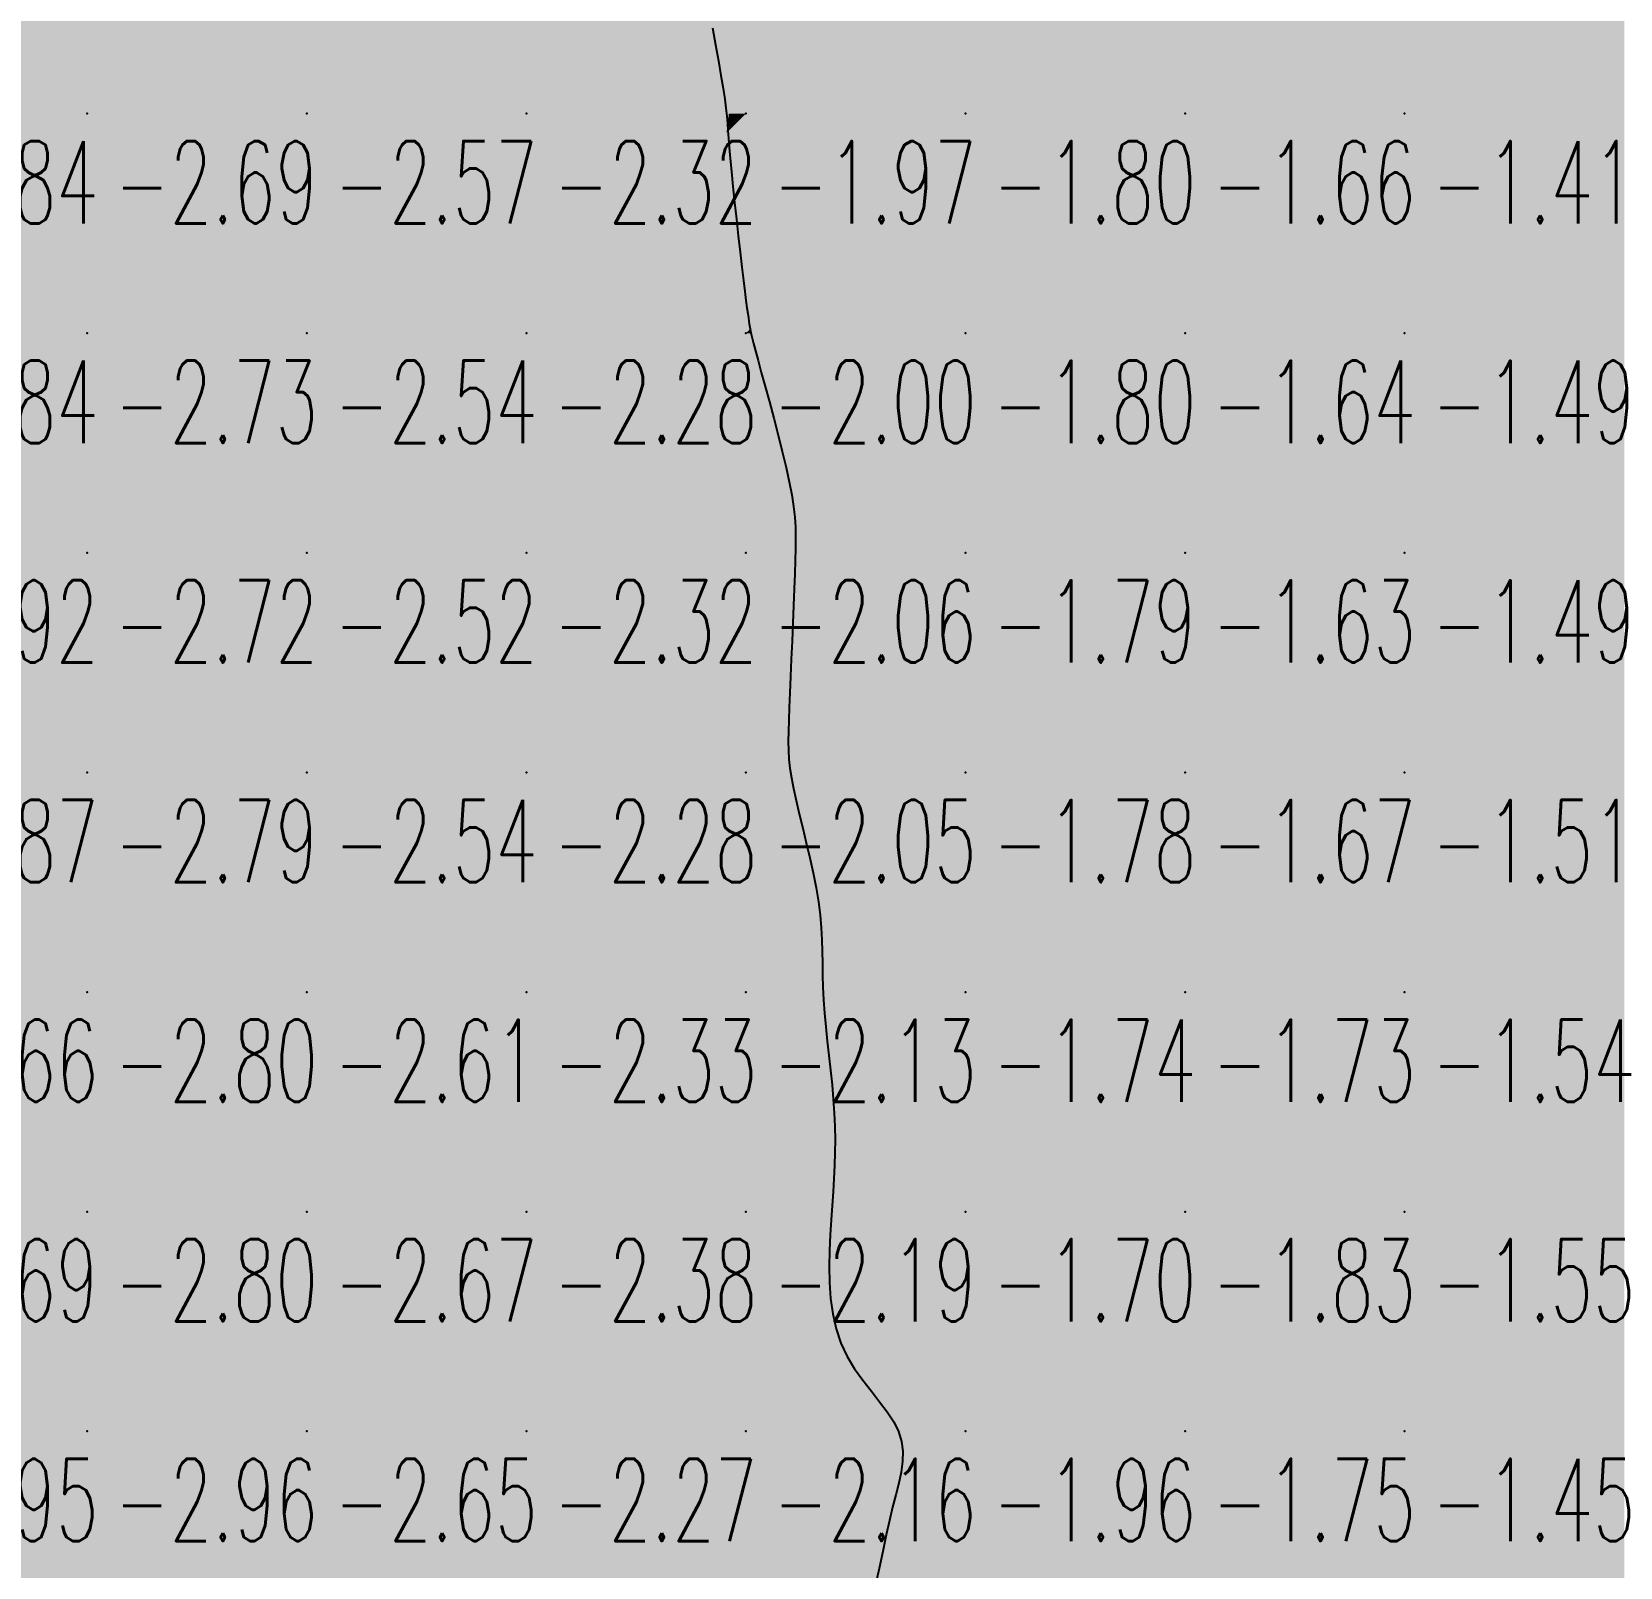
# Model space of a CAD drawing. Header units: millimetres. Extents: x 88261 to 90953, y 390274 to 392322.
# Drawn here: x 90417.7 to 90490.1, y 390891 to 390961 of the extents above; entities that cross this region are included whole.
import ezdxf
from ezdxf.enums import TextEntityAlignment as Align

# ---------------------------------------------------------------- set-up
doc = ezdxf.new("R2010")
doc.units = ezdxf.units.MM
doc.header["$LTSCALE"] = 25
for name, color, linetype in [('CN_03_00', 7, 'Continuous'), ('COTEAlt', 7, 'Continuous'), ('TN_COLORIAGE', 7, 'Continuous')]:
    doc.layers.add(name, color=color, linetype=linetype)
doc.styles.add('Simplex 1.0', font='Simplex.shx', dxfattribs={"width": 0.99, "height": 2.5})
doc.styles.get("Standard").update_dxf_attribs({"font": 'times.ttf'})

# ---------------------------------------------------------------- blocks, each defined once
blk = doc.blocks.new('COTE')
at = {"color": 0}
blk.add_point((0, 0), dxfattribs=at)
at = {"layer": 'COTEAlt'}
blk.add_attdef('ALT', text='', height=3.75, dxfattribs=at).set_placement((1.25, -1.25), align=Align.TOP_LEFT)

msp = doc.modelspace()

# ---------------------------------------------------------------- linework, layer by layer
at = {"layer": 'CN_03_00', "elevation": -2, "flags": 128}
msp.add_lwpolyline([(90448.73, 390961.141), (90448.866, 390960.376), (90448.995, 390959.644), (90449.111, 390958.972), (90449.208, 390958.383), (90449.282, 390957.893), (90449.336, 390957.482), (90449.376, 390957.125), (90449.405, 390956.795), (90449.431, 390956.463), (90449.456, 390956.104), (90449.487, 390955.69), (90449.529, 390955.195), (90449.585, 390954.599), (90449.653, 390953.922), (90449.73, 390953.19), (90449.812, 390952.429), (90449.898, 390951.667), (90449.982, 390950.931), (90450.062, 390950.246), (90450.135, 390949.641), (90450.197, 390949.135), (90450.25, 390948.723), (90450.294, 390948.393), (90450.33, 390948.135), (90450.359, 390947.937), (90450.382, 390947.787), (90450.4, 390947.673), (90450.414, 390947.585), (90450.425, 390947.509), (90450.437, 390947.431), (90450.456, 390947.334), (90450.485, 390947.202), (90450.529, 390947.018), (90450.593, 390946.767), (90450.682, 390946.432), (90450.8, 390945.996), (90450.949, 390945.451), (90451.124, 390944.814), (90451.315, 390944.111), (90451.514, 390943.365), (90451.712, 390942.603), (90451.902, 390941.85), (90452.074, 390941.129), (90452.219, 390940.467), (90452.332, 390939.88), (90452.414, 390939.354), (90452.469, 390938.869), (90452.501, 390938.401), (90452.513, 390937.931), (90452.51, 390937.436), (90452.495, 390936.894), (90452.472, 390936.285), (90452.445, 390935.593), (90452.414, 390934.835), (90452.381, 390934.034), (90452.347, 390933.213), (90452.313, 390932.395), (90452.28, 390931.604), (90452.249, 390930.862), (90452.221, 390930.193), (90452.197, 390929.612), (90452.181, 390929.107), (90452.175, 390928.657), (90452.182, 390928.241), (90452.206, 390927.838), (90452.25, 390927.428), (90452.318, 390926.991), (90452.412, 390926.505), (90452.534, 390925.956), (90452.677, 390925.352), (90452.834, 390924.707), (90452.998, 390924.034), (90453.159, 390923.348), (90453.31, 390922.662), (90453.444, 390921.991), (90453.552, 390921.347), (90453.628, 390920.742), (90453.678, 390920.168), (90453.707, 390919.618), (90453.722, 390919.082), (90453.731, 390918.55), (90453.739, 390918.014), (90453.753, 390917.463), (90453.78, 390916.888), (90453.825, 390916.284), (90453.884, 390915.653), (90453.953, 390915.004), (90454.027, 390914.344), (90454.1, 390913.679), (90454.169, 390913.016), (90454.228, 390912.364), (90454.273, 390911.728), (90454.298, 390911.113), (90454.307, 390910.516), (90454.301, 390909.927), (90454.283, 390909.341), (90454.255, 390908.749), (90454.219, 390908.144), (90454.178, 390907.518), (90454.134, 390906.865), (90454.091, 390906.18), (90454.057, 390905.47), (90454.042, 390904.745), (90454.054, 390904.016), (90454.104, 390903.292), (90454.2, 390902.583), (90454.353, 390901.901), (90454.571, 390901.255), (90454.859, 390900.652), (90455.2, 390900.089), (90455.575, 390899.561), (90455.961, 390899.061), (90456.338, 390898.583), (90456.685, 390898.122), (90456.981, 390897.672), (90457.204, 390897.227), (90457.339, 390896.78), (90457.395, 390896.327), (90457.383, 390895.863), (90457.317, 390895.381), (90457.211, 390894.876), (90457.078, 390894.344), (90456.93, 390893.778), (90456.782, 390893.174), (90456.642, 390892.528), (90456.502, 390891.845), (90456.354, 390891.131), (90456.184, 390890.392)], dxfattribs=at)
at = {"layer": 'TN_COLORIAGE', "color": 111}
for points in [[(90410.249, 390967.239, -2.257), (90410.249, 390957.239, -2.257), (90420.249, 390967.239, -2.257)], [(90410.249, 390957.239, -2.257), (90420.249, 390957.239, -2.257), (90420.249, 390967.239, -2.257)], [(90420.249, 390967.239, -2.274), (90420.249, 390957.239, -2.274), (90430.249, 390967.239, -2.274)], [(90420.249, 390957.239, -2.274), (90430.249, 390957.239, -2.274), (90430.249, 390967.239, -2.274)], [(90430.249, 390967.239, -2.31), (90430.249, 390957.239, -2.31), (90440.249, 390967.239, -2.31)], [(90430.249, 390957.239, -2.31), (90440.249, 390957.239, -2.31), (90440.249, 390967.239, -2.31)], [(90440.249, 390957.239, -2), (90447.996, 390964.987, -2), (90440.249, 390967.239, -2), (90447.92, 390967.239, -2)], [(90447.996, 390964.987, -2.323), (90449.472, 390957.239, -2.323), (90440.249, 390957.239, -2.323)], [(90410.249, 390957.239, -2.687), (90410.249, 390947.239, -2.687), (90420.249, 390957.239, -2.687)], [(90410.249, 390947.239, -2.687), (90420.249, 390947.239, -2.687), (90420.249, 390957.239, -2.687)], [(90420.249, 390957.239, -2.566), (90420.249, 390947.239, -2.566), (90430.249, 390957.239, -2.566)], [(90420.249, 390947.239, -2.566), (90430.249, 390947.239, -2.566), (90430.249, 390957.239, -2.566)], [(90430.249, 390957.239, -2.323), (90430.249, 390947.239, -2.323), (90440.249, 390957.239, -2.323)], [(90430.249, 390947.239, -2.323), (90440.249, 390947.239, -2.323), (90440.249, 390957.239, -2.323)], [(90440.249, 390957.239, -2), (90449.472, 390957.239, -2), (90440.249, 390947.239, -2), (90449.363, 390956.354, -2)], [(90440.249, 390947.239, -2), (90449.363, 390956.354, -2), (90450.249, 390947.239, -2), (90450.249, 390948.513, -2)], [(90450.449, 390947.439, -2.004), (90450.249, 390948.513, -2.004), (90450.249, 390947.239, -2.004)], [(90450.44, 390947.239, -2.004), (90450.449, 390947.439, -2.004), (90450.249, 390947.239, -2.004)], [(90410.249, 390947.239, -2.733), (90410.249, 390937.239, -2.733), (90420.249, 390947.239, -2.733)], [(90410.249, 390937.239, -2.733), (90420.249, 390937.239, -2.733), (90420.249, 390947.239, -2.733)], [(90420.249, 390947.239, -2.544), (90420.249, 390937.239, -2.544), (90430.249, 390947.239, -2.544)], [(90420.249, 390937.239, -2.544), (90430.249, 390937.239, -2.544), (90430.249, 390947.239, -2.544)], [(90430.249, 390947.239, -2.28), (90430.249, 390937.239, -2.28), (90440.249, 390947.239, -2.28)], [(90430.249, 390937.239, -2.28), (90440.249, 390937.239, -2.28), (90440.249, 390947.239, -2.28)], [(90440.249, 390947.239, -2.004), (90440.249, 390937.239, -2.004), (90450.249, 390947.239, -2.004)], [(90440.249, 390937.239, -2.004), (90450.249, 390937.239, -2.004), (90450.249, 390947.239, -2.004)], [(90450.249, 390937.239, -2), (90452.59, 390939.58, -2), (90450.249, 390947.239, -2), (90450.44, 390947.239, -2)], [(90452.516, 390937.239, -2.062), (90452.59, 390939.58, -2.062), (90450.249, 390937.239, -2.062)], [(90410.249, 390937.239, -2.717), (90410.249, 390927.239, -2.717), (90420.249, 390937.239, -2.717)], [(90410.249, 390927.239, -2.717), (90420.249, 390927.239, -2.717), (90420.249, 390937.239, -2.717)], [(90420.249, 390937.239, -2.519), (90420.249, 390927.239, -2.519), (90430.249, 390937.239, -2.519)], [(90420.249, 390927.239, -2.519), (90430.249, 390927.239, -2.519), (90430.249, 390937.239, -2.519)], [(90430.249, 390937.239, -2.321), (90430.249, 390927.239, -2.321), (90440.249, 390937.239, -2.321)], [(90430.249, 390927.239, -2.321), (90440.249, 390927.239, -2.321), (90440.249, 390937.239, -2.321)], [(90440.249, 390937.239, -2.062), (90440.249, 390927.239, -2.062), (90450.249, 390937.239, -2.062)], [(90440.249, 390927.239, -2.062), (90450.249, 390927.239, -2.062), (90450.249, 390937.239, -2.062)], [(90450.249, 390937.239, -2), (90452.516, 390937.239, -2), (90450.249, 390927.239, -2), (90452.179, 390929.17, -2)], [(90452.095, 390927.239, -2.051), (90452.179, 390929.17, -2.051), (90450.249, 390927.239, -2.051)], [(90410.249, 390927.239, -2.792), (90410.249, 390917.239, -2.792), (90420.249, 390927.239, -2.792)], [(90410.249, 390917.239, -2.792), (90420.249, 390917.239, -2.792), (90420.249, 390927.239, -2.792)], [(90420.249, 390927.239, -2.542), (90420.249, 390917.239, -2.542), (90430.249, 390927.239, -2.542)], [(90420.249, 390917.239, -2.542), (90430.249, 390917.239, -2.542), (90430.249, 390927.239, -2.542)], [(90430.249, 390917.239, -2.275), (90440.249, 390917.239, -2.275), (90440.249, 390927.239, -2.275)], [(90430.249, 390927.239, -2.275), (90430.249, 390917.239, -2.275), (90440.249, 390927.239, -2.275)], [(90440.249, 390917.239, -2.051), (90450.249, 390917.239, -2.051), (90450.249, 390927.239, -2.051)], [(90440.249, 390927.239, -2.051), (90440.249, 390917.239, -2.051), (90450.249, 390927.239, -2.051)], [(90450.249, 390917.239, -2), (90453.911, 390920.901, -2), (90450.249, 390927.239, -2), (90452.095, 390927.239, -2)], [(90453.572, 390917.239, -2.13), (90453.911, 390920.901, -2.13), (90450.249, 390917.239, -2.13)], [(90410.249, 390907.239, -2.797), (90420.249, 390907.239, -2.797), (90420.249, 390917.239, -2.797)], [(90410.249, 390917.239, -2.797), (90410.249, 390907.239, -2.797), (90420.249, 390917.239, -2.797)], [(90420.249, 390907.239, -2.605), (90430.249, 390907.239, -2.605), (90430.249, 390917.239, -2.605)], [(90420.249, 390917.239, -2.605), (90420.249, 390907.239, -2.605), (90430.249, 390917.239, -2.605)], [(90430.249, 390917.239, -2.325), (90430.249, 390907.239, -2.325), (90440.249, 390917.239, -2.325)], [(90430.249, 390907.239, -2.325), (90440.249, 390907.239, -2.325), (90440.249, 390917.239, -2.325)], [(90440.249, 390917.239, -2.13), (90440.249, 390907.239, -2.13), (90450.249, 390917.239, -2.13)], [(90440.249, 390907.239, -2.13), (90450.249, 390907.239, -2.13), (90450.249, 390917.239, -2.13)], [(90450.249, 390907.239, -2), (90454.481, 390911.472, -2), (90450.249, 390917.239, -2), (90453.572, 390917.239, -2)], [(90454.138, 390907.239, -2.191), (90454.481, 390911.472, -2.191), (90450.249, 390907.239, -2.191)], [(90410.249, 390907.239, -2.803), (90410.249, 390897.239, -2.803), (90420.249, 390907.239, -2.803)], [(90410.249, 390897.239, -2.803), (90420.249, 390897.239, -2.803), (90420.249, 390907.239, -2.803)], [(90420.249, 390897.239, -2.666), (90430.249, 390897.239, -2.666), (90430.249, 390907.239, -2.666)], [(90420.249, 390907.239, -2.666), (90420.249, 390897.239, -2.666), (90430.249, 390907.239, -2.666)], [(90430.249, 390897.239, -2.377), (90440.249, 390897.239, -2.377), (90440.249, 390907.239, -2.377)], [(90430.249, 390907.239, -2.377), (90430.249, 390897.239, -2.377), (90440.249, 390907.239, -2.377)], [(90440.249, 390897.239, -2.191), (90450.249, 390897.239, -2.191), (90450.249, 390907.239, -2.191)], [(90440.249, 390907.239, -2.191), (90440.249, 390897.239, -2.191), (90450.249, 390907.239, -2.191)], [(90450.249, 390907.239, -2), (90454.138, 390907.239, -2), (90450.249, 390897.239, -2), (90453.772, 390900.762, -2)], [(90453.772, 390900.762, -2.163), (90458.2, 390897.239, -2.163), (90450.249, 390897.239, -2.163)], [(90416.022, 390893.013, -2.954), (90410.249, 390892.415, -2.954), (90420.249, 390897.239, -2.954), (90410.249, 390897.239, -2.954)], [(90416.022, 390893.013, -2.903), (90413.597, 390887.239, -2.903), (90420.249, 390897.239, -2.903), (90420.249, 390887.239, -2.903)], [(90420.249, 390887.239, -2.652), (90430.249, 390887.239, -2.652), (90430.249, 390897.239, -2.652)], [(90420.249, 390897.239, -2.652), (90420.249, 390887.239, -2.652), (90430.249, 390897.239, -2.652)], [(90430.249, 390887.239, -2.272), (90440.249, 390887.239, -2.272), (90440.249, 390897.239, -2.272)], [(90430.249, 390897.239, -2.272), (90430.249, 390887.239, -2.272), (90440.249, 390897.239, -2.272)], [(90440.249, 390897.239, -2.163), (90440.249, 390887.239, -2.163), (90450.249, 390897.239, -2.163)], [(90440.249, 390887.239, -2.163), (90450.249, 390887.239, -2.163), (90450.249, 390897.239, -2.163)], [(90450.249, 390897.239, -2), (90458.2, 390897.239, -2), (90450.249, 390887.239, -2), (90456.651, 390893.642, -2)], [(90455.887, 390887.239, -2.075), (90456.651, 390893.642, -2.075), (90450.249, 390887.239, -2.075)]]:
    msp.add_solid(points, dxfattribs=at)
at = {"layer": 'TN_COLORIAGE', "color": 101}
for points in [[(90449.472, 390957.239, -1.906), (90447.996, 390964.987, -1.906), (90450.249, 390957.239, -1.906), (90450.249, 390967.239, -1.906)], [(90450.249, 390967.239, -1.711), (90450.249, 390957.239, -1.711), (90460.249, 390967.239, -1.711)], [(90450.249, 390957.239, -1.711), (90460.249, 390957.239, -1.711), (90460.249, 390967.239, -1.711)], [(90460.249, 390967.239, -1.517), (90460.249, 390957.239, -1.517), (90470.249, 390967.239, -1.517)], [(90460.249, 390957.239, -1.517), (90470.249, 390957.239, -1.517), (90470.249, 390967.239, -1.517)], [(90470.249, 390967.239, -1.476), (90470.249, 390957.239, -1.476), (90480.249, 390967.239, -1.476)], [(90470.249, 390957.239, -1.476), (90480.249, 390957.239, -1.476), (90480.249, 390967.239, -1.476)], [(90480.249, 390967.239, -1.362), (90480.249, 390957.239, -1.362), (90490.249, 390967.239, -1.362)], [(90480.249, 390957.239, -1.362), (90490.249, 390957.239, -1.362), (90490.249, 390967.239, -1.362)], [(90449.363, 390956.354, -1.973), (90449.472, 390957.239, -1.973), (90450.249, 390957.239, -1.973)], [(90450.249, 390948.513, -1.973), (90449.363, 390956.354, -1.973), (90450.249, 390957.239, -1.973)], [(90450.249, 390948.513, -1.805), (90450.449, 390947.439, -1.805), (90450.249, 390957.239, -1.805), (90460.249, 390957.239, -1.805)], [(90450.449, 390947.439, -1.796), (90450.44, 390947.239, -1.796), (90460.249, 390957.239, -1.796), (90460.249, 390947.239, -1.796)], [(90460.249, 390957.239, -1.66), (90460.249, 390947.239, -1.66), (90470.249, 390957.239, -1.66)], [(90460.249, 390947.239, -1.66), (90470.249, 390947.239, -1.66), (90470.249, 390957.239, -1.66)], [(90470.249, 390957.239, -1.406), (90470.249, 390947.239, -1.406), (90480.249, 390957.239, -1.406)], [(90470.249, 390947.239, -1.406), (90480.249, 390947.239, -1.406), (90480.249, 390957.239, -1.406)], [(90480.249, 390957.239, -1.26), (90480.249, 390947.239, -1.26), (90490.249, 390957.239, -1.26)], [(90480.249, 390947.239, -1.26), (90490.249, 390947.239, -1.26), (90490.249, 390957.239, -1.26)], [(90450.44, 390947.239, -1.796), (90452.59, 390939.58, -1.796), (90460.249, 390947.239, -1.796)], [(90452.59, 390939.58, -1.788), (90452.516, 390937.239, -1.788), (90460.249, 390947.239, -1.788), (90460.249, 390937.239, -1.788)], [(90460.249, 390947.239, -1.644), (90460.249, 390937.239, -1.644), (90470.249, 390947.239, -1.644)], [(90460.249, 390937.239, -1.644), (90470.249, 390937.239, -1.644), (90470.249, 390947.239, -1.644)], [(90470.249, 390947.239, -1.486), (90470.249, 390937.239, -1.486), (90480.249, 390947.239, -1.486)], [(90470.249, 390937.239, -1.486), (90480.249, 390937.239, -1.486), (90480.249, 390947.239, -1.486)], [(90480.249, 390947.239, -1.261), (90480.249, 390937.239, -1.261), (90490.249, 390947.239, -1.261)], [(90480.249, 390937.239, -1.261), (90490.249, 390937.239, -1.261), (90490.249, 390947.239, -1.261)], [(90452.179, 390929.17, -1.776), (90452.095, 390927.239, -1.776), (90460.249, 390937.239, -1.776), (90460.249, 390927.239, -1.776)], [(90452.179, 390929.17, -1.788), (90452.516, 390937.239, -1.788), (90460.249, 390937.239, -1.788)], [(90460.249, 390937.239, -1.629), (90460.249, 390927.239, -1.629), (90470.249, 390937.239, -1.629)], [(90460.249, 390927.239, -1.629), (90470.249, 390927.239, -1.629), (90470.249, 390937.239, -1.629)], [(90470.249, 390937.239, -1.491), (90470.249, 390927.239, -1.491), (90480.249, 390937.239, -1.491)], [(90470.249, 390927.239, -1.491), (90480.249, 390927.239, -1.491), (90480.249, 390937.239, -1.491)], [(90480.249, 390937.239, -1.326), (90480.249, 390927.239, -1.326), (90490.249, 390937.239, -1.326)], [(90480.249, 390927.239, -1.326), (90490.249, 390927.239, -1.326), (90490.249, 390937.239, -1.326)], [(90452.095, 390927.239, -1.776), (90453.911, 390920.901, -1.776), (90460.249, 390927.239, -1.776)], [(90453.911, 390920.901, -1.74), (90453.572, 390917.239, -1.74), (90460.249, 390927.239, -1.74), (90460.249, 390917.239, -1.74)], [(90460.249, 390917.239, -1.665), (90470.249, 390917.239, -1.665), (90470.249, 390927.239, -1.665)], [(90460.249, 390927.239, -1.665), (90460.249, 390917.239, -1.665), (90470.249, 390927.239, -1.665)], [(90470.249, 390917.239, -1.506), (90480.249, 390917.239, -1.506), (90480.249, 390927.239, -1.506)], [(90470.249, 390927.239, -1.506), (90470.249, 390917.239, -1.506), (90480.249, 390927.239, -1.506)], [(90480.249, 390917.239, -1.332), (90490.249, 390917.239, -1.332), (90490.249, 390927.239, -1.332)], [(90480.249, 390927.239, -1.332), (90480.249, 390917.239, -1.332), (90490.249, 390927.239, -1.332)], [(90453.572, 390917.239, -1.74), (90454.481, 390911.472, -1.74), (90460.249, 390917.239, -1.74)], [(90454.481, 390911.472, -1.7), (90454.138, 390907.239, -1.7), (90460.249, 390917.239, -1.7), (90460.249, 390907.239, -1.7)], [(90460.249, 390917.239, -1.733), (90460.249, 390907.239, -1.733), (90470.249, 390917.239, -1.733)], [(90460.249, 390907.239, -1.733), (90470.249, 390907.239, -1.733), (90470.249, 390917.239, -1.733)], [(90470.249, 390917.239, -1.544), (90470.249, 390907.239, -1.544), (90480.249, 390917.239, -1.544)], [(90470.249, 390907.239, -1.544), (90480.249, 390907.239, -1.544), (90480.249, 390917.239, -1.544)], [(90480.249, 390907.239, -1.406), (90490.249, 390907.239, -1.406), (90490.249, 390917.239, -1.406)], [(90480.249, 390917.239, -1.406), (90480.249, 390907.239, -1.406), (90490.249, 390917.239, -1.406)], [(90458.2, 390897.239, -1.7), (90453.772, 390900.762, -1.7), (90460.249, 390897.239, -1.7), (90460.249, 390907.239, -1.7)], [(90453.772, 390900.762, -1.7), (90454.138, 390907.239, -1.7), (90460.249, 390907.239, -1.7)], [(90460.249, 390897.239, -1.833), (90470.249, 390897.239, -1.833), (90470.249, 390907.239, -1.833)], [(90460.249, 390907.239, -1.833), (90460.249, 390897.239, -1.833), (90470.249, 390907.239, -1.833)], [(90470.249, 390897.239, -1.546), (90480.249, 390897.239, -1.546), (90480.249, 390907.239, -1.546)], [(90470.249, 390907.239, -1.546), (90470.249, 390897.239, -1.546), (90480.249, 390907.239, -1.546)], [(90480.249, 390907.239, -1.481), (90480.249, 390897.239, -1.481), (90490.249, 390907.239, -1.481)], [(90480.249, 390897.239, -1.481), (90490.249, 390897.239, -1.481), (90490.249, 390907.239, -1.481)], [(90456.651, 390893.642, -1.942), (90455.887, 390887.239, -1.942), (90460.249, 390897.239, -1.942), (90460.249, 390887.239, -1.942)], [(90456.651, 390893.642, -1.958), (90458.2, 390897.239, -1.958), (90460.249, 390897.239, -1.958)], [(90460.249, 390897.239, -1.755), (90460.249, 390887.239, -1.755), (90470.249, 390897.239, -1.755)], [(90460.249, 390887.239, -1.755), (90470.249, 390887.239, -1.755), (90470.249, 390897.239, -1.755)], [(90470.249, 390897.239, -1.446), (90470.249, 390887.239, -1.446), (90480.249, 390897.239, -1.446)], [(90470.249, 390887.239, -1.446), (90480.249, 390887.239, -1.446), (90480.249, 390897.239, -1.446)], [(90480.249, 390887.239, -1.418), (90490.249, 390887.239, -1.418), (90490.249, 390897.239, -1.418)], [(90480.249, 390897.239, -1.418), (90480.249, 390887.239, -1.418), (90490.249, 390897.239, -1.418)]]:
    msp.add_solid(points, dxfattribs=at)

# ---------------------------------------------------------------- block references
at = {"layer": 'COTEAlt'}
ref = msp.add_blockref('COTE', (90410.249, 390957.239), dxfattribs=at)
ref.add_attrib('ALT', '-2.84', dxfattribs={"height": 3.75, "style": 'Simplex 1.0', "width": 0.6}).set_placement((90411.499, 390955.989), align=Align.TOP_LEFT)
ref = msp.add_blockref('COTE', (90420.249, 390957.239), dxfattribs=at)
ref.add_attrib('ALT', '-2.69', dxfattribs={"height": 3.75, "style": 'Simplex 1.0', "width": 0.6}).set_placement((90421.499, 390955.989), align=Align.TOP_LEFT)
ref = msp.add_blockref('COTE', (90430.249, 390957.239), dxfattribs=at)
ref.add_attrib('ALT', '-2.57', dxfattribs={"height": 3.75, "style": 'Simplex 1.0', "width": 0.6}).set_placement((90431.499, 390955.989), align=Align.TOP_LEFT)
ref = msp.add_blockref('COTE', (90440.249, 390957.239), dxfattribs=at)
ref.add_attrib('ALT', '-2.32', dxfattribs={"height": 3.75, "style": 'Simplex 1.0', "width": 0.6}).set_placement((90441.499, 390955.989), align=Align.TOP_LEFT)
ref = msp.add_blockref('COTE', (90450.249, 390957.239), dxfattribs=at)
ref.add_attrib('ALT', '-1.97', dxfattribs={"height": 3.75, "style": 'Simplex 1.0', "width": 0.6}).set_placement((90451.499, 390955.989), align=Align.TOP_LEFT)
ref = msp.add_blockref('COTE', (90460.249, 390957.239), dxfattribs=at)
ref.add_attrib('ALT', '-1.80', dxfattribs={"height": 3.75, "style": 'Simplex 1.0', "width": 0.6}).set_placement((90461.499, 390955.989), align=Align.TOP_LEFT)
ref = msp.add_blockref('COTE', (90470.249, 390957.239), dxfattribs=at)
ref.add_attrib('ALT', '-1.66', dxfattribs={"height": 3.75, "style": 'Simplex 1.0', "width": 0.6}).set_placement((90471.499, 390955.989), align=Align.TOP_LEFT)
ref = msp.add_blockref('COTE', (90480.249, 390957.239), dxfattribs=at)
ref.add_attrib('ALT', '-1.41', dxfattribs={"height": 3.75, "style": 'Simplex 1.0', "width": 0.6}).set_placement((90481.499, 390955.989), align=Align.TOP_LEFT)
ref = msp.add_blockref('COTE', (90410.249, 390947.239), dxfattribs=at)
ref.add_attrib('ALT', '-2.84', dxfattribs={"height": 3.75, "style": 'Simplex 1.0', "width": 0.6}).set_placement((90411.499, 390945.989), align=Align.TOP_LEFT)
ref = msp.add_blockref('COTE', (90420.249, 390947.239), dxfattribs=at)
ref.add_attrib('ALT', '-2.73', dxfattribs={"height": 3.75, "style": 'Simplex 1.0', "width": 0.6}).set_placement((90421.499, 390945.989), align=Align.TOP_LEFT)
ref = msp.add_blockref('COTE', (90430.249, 390947.239), dxfattribs=at)
ref.add_attrib('ALT', '-2.54', dxfattribs={"height": 3.75, "style": 'Simplex 1.0', "width": 0.6}).set_placement((90431.499, 390945.989), align=Align.TOP_LEFT)
ref = msp.add_blockref('COTE', (90440.249, 390947.239), dxfattribs=at)
ref.add_attrib('ALT', '-2.28', dxfattribs={"height": 3.75, "style": 'Simplex 1.0', "width": 0.6}).set_placement((90441.499, 390945.989), align=Align.TOP_LEFT)
ref = msp.add_blockref('COTE', (90450.249, 390947.239), dxfattribs=at)
ref.add_attrib('ALT', '-2.00', dxfattribs={"height": 3.75, "style": 'Simplex 1.0', "width": 0.6}).set_placement((90451.499, 390945.989), align=Align.TOP_LEFT)
ref = msp.add_blockref('COTE', (90460.249, 390947.239), dxfattribs=at)
ref.add_attrib('ALT', '-1.80', dxfattribs={"height": 3.75, "style": 'Simplex 1.0', "width": 0.6}).set_placement((90461.499, 390945.989), align=Align.TOP_LEFT)
ref = msp.add_blockref('COTE', (90470.249, 390947.239), dxfattribs=at)
ref.add_attrib('ALT', '-1.64', dxfattribs={"height": 3.75, "style": 'Simplex 1.0', "width": 0.6}).set_placement((90471.499, 390945.989), align=Align.TOP_LEFT)
ref = msp.add_blockref('COTE', (90480.249, 390947.239), dxfattribs=at)
ref.add_attrib('ALT', '-1.49', dxfattribs={"height": 3.75, "style": 'Simplex 1.0', "width": 0.6}).set_placement((90481.499, 390945.989), align=Align.TOP_LEFT)
ref = msp.add_blockref('COTE', (90410.249, 390937.239), dxfattribs=at)
ref.add_attrib('ALT', '-2.92', dxfattribs={"height": 3.75, "style": 'Simplex 1.0', "width": 0.6}).set_placement((90411.499, 390935.989), align=Align.TOP_LEFT)
ref = msp.add_blockref('COTE', (90420.249, 390937.239), dxfattribs=at)
ref.add_attrib('ALT', '-2.72', dxfattribs={"height": 3.75, "style": 'Simplex 1.0', "width": 0.6}).set_placement((90421.499, 390935.989), align=Align.TOP_LEFT)
ref = msp.add_blockref('COTE', (90430.249, 390937.239), dxfattribs=at)
ref.add_attrib('ALT', '-2.52', dxfattribs={"height": 3.75, "style": 'Simplex 1.0', "width": 0.6}).set_placement((90431.499, 390935.989), align=Align.TOP_LEFT)
ref = msp.add_blockref('COTE', (90440.249, 390937.239), dxfattribs=at)
ref.add_attrib('ALT', '-2.32', dxfattribs={"height": 3.75, "style": 'Simplex 1.0', "width": 0.6}).set_placement((90441.499, 390935.989), align=Align.TOP_LEFT)
ref = msp.add_blockref('COTE', (90450.249, 390937.239), dxfattribs=at)
ref.add_attrib('ALT', '-2.06', dxfattribs={"height": 3.75, "style": 'Simplex 1.0', "width": 0.6}).set_placement((90451.499, 390935.989), align=Align.TOP_LEFT)
ref = msp.add_blockref('COTE', (90460.249, 390937.239), dxfattribs=at)
ref.add_attrib('ALT', '-1.79', dxfattribs={"height": 3.75, "style": 'Simplex 1.0', "width": 0.6}).set_placement((90461.499, 390935.989), align=Align.TOP_LEFT)
ref = msp.add_blockref('COTE', (90470.249, 390937.239), dxfattribs=at)
ref.add_attrib('ALT', '-1.63', dxfattribs={"height": 3.75, "style": 'Simplex 1.0', "width": 0.6}).set_placement((90471.499, 390935.989), align=Align.TOP_LEFT)
ref = msp.add_blockref('COTE', (90480.249, 390937.239), dxfattribs=at)
ref.add_attrib('ALT', '-1.49', dxfattribs={"height": 3.75, "style": 'Simplex 1.0', "width": 0.6}).set_placement((90481.499, 390935.989), align=Align.TOP_LEFT)
ref = msp.add_blockref('COTE', (90410.249, 390927.239), dxfattribs=at)
ref.add_attrib('ALT', '-2.87', dxfattribs={"height": 3.75, "style": 'Simplex 1.0', "width": 0.6}).set_placement((90411.499, 390925.989), align=Align.TOP_LEFT)
ref = msp.add_blockref('COTE', (90420.249, 390927.239), dxfattribs=at)
ref.add_attrib('ALT', '-2.79', dxfattribs={"height": 3.75, "style": 'Simplex 1.0', "width": 0.6}).set_placement((90421.499, 390925.989), align=Align.TOP_LEFT)
ref = msp.add_blockref('COTE', (90430.249, 390927.239), dxfattribs=at)
ref.add_attrib('ALT', '-2.54', dxfattribs={"height": 3.75, "style": 'Simplex 1.0', "width": 0.6}).set_placement((90431.499, 390925.989), align=Align.TOP_LEFT)
ref = msp.add_blockref('COTE', (90440.249, 390927.239), dxfattribs=at)
ref.add_attrib('ALT', '-2.28', dxfattribs={"height": 3.75, "style": 'Simplex 1.0', "width": 0.6}).set_placement((90441.499, 390925.989), align=Align.TOP_LEFT)
ref = msp.add_blockref('COTE', (90450.249, 390927.239), dxfattribs=at)
ref.add_attrib('ALT', '-2.05', dxfattribs={"height": 3.75, "style": 'Simplex 1.0', "width": 0.6}).set_placement((90451.499, 390925.989), align=Align.TOP_LEFT)
ref = msp.add_blockref('COTE', (90460.249, 390927.239), dxfattribs=at)
ref.add_attrib('ALT', '-1.78', dxfattribs={"height": 3.75, "style": 'Simplex 1.0', "width": 0.6}).set_placement((90461.499, 390925.989), align=Align.TOP_LEFT)
ref = msp.add_blockref('COTE', (90470.249, 390927.239), dxfattribs=at)
ref.add_attrib('ALT', '-1.67', dxfattribs={"height": 3.75, "style": 'Simplex 1.0', "width": 0.6}).set_placement((90471.499, 390925.989), align=Align.TOP_LEFT)
ref = msp.add_blockref('COTE', (90480.249, 390927.239), dxfattribs=at)
ref.add_attrib('ALT', '-1.51', dxfattribs={"height": 3.75, "style": 'Simplex 1.0', "width": 0.6}).set_placement((90481.499, 390925.989), align=Align.TOP_LEFT)
ref = msp.add_blockref('COTE', (90410.249, 390917.239), dxfattribs=at)
ref.add_attrib('ALT', '-2.66', dxfattribs={"height": 3.75, "style": 'Simplex 1.0', "width": 0.6}).set_placement((90411.499, 390915.989), align=Align.TOP_LEFT)
ref = msp.add_blockref('COTE', (90420.249, 390917.239), dxfattribs=at)
ref.add_attrib('ALT', '-2.80', dxfattribs={"height": 3.75, "style": 'Simplex 1.0', "width": 0.6}).set_placement((90421.499, 390915.989), align=Align.TOP_LEFT)
ref = msp.add_blockref('COTE', (90430.249, 390917.239), dxfattribs=at)
ref.add_attrib('ALT', '-2.61', dxfattribs={"height": 3.75, "style": 'Simplex 1.0', "width": 0.6}).set_placement((90431.499, 390915.989), align=Align.TOP_LEFT)
ref = msp.add_blockref('COTE', (90440.249, 390917.239), dxfattribs=at)
ref.add_attrib('ALT', '-2.33', dxfattribs={"height": 3.75, "style": 'Simplex 1.0', "width": 0.6}).set_placement((90441.499, 390915.989), align=Align.TOP_LEFT)
ref = msp.add_blockref('COTE', (90450.249, 390917.239), dxfattribs=at)
ref.add_attrib('ALT', '-2.13', dxfattribs={"height": 3.75, "style": 'Simplex 1.0', "width": 0.6}).set_placement((90451.499, 390915.989), align=Align.TOP_LEFT)
ref = msp.add_blockref('COTE', (90460.249, 390917.239), dxfattribs=at)
ref.add_attrib('ALT', '-1.74', dxfattribs={"height": 3.75, "style": 'Simplex 1.0', "width": 0.6}).set_placement((90461.499, 390915.989), align=Align.TOP_LEFT)
ref = msp.add_blockref('COTE', (90470.249, 390917.239), dxfattribs=at)
ref.add_attrib('ALT', '-1.73', dxfattribs={"height": 3.75, "style": 'Simplex 1.0', "width": 0.6}).set_placement((90471.499, 390915.989), align=Align.TOP_LEFT)
ref = msp.add_blockref('COTE', (90480.249, 390917.239), dxfattribs=at)
ref.add_attrib('ALT', '-1.54', dxfattribs={"height": 3.75, "style": 'Simplex 1.0', "width": 0.6}).set_placement((90481.499, 390915.989), align=Align.TOP_LEFT)
ref = msp.add_blockref('COTE', (90410.249, 390907.239), dxfattribs=at)
ref.add_attrib('ALT', '-2.69', dxfattribs={"height": 3.75, "style": 'Simplex 1.0', "width": 0.6}).set_placement((90411.499, 390905.989), align=Align.TOP_LEFT)
ref = msp.add_blockref('COTE', (90420.249, 390907.239), dxfattribs=at)
ref.add_attrib('ALT', '-2.80', dxfattribs={"height": 3.75, "style": 'Simplex 1.0', "width": 0.6}).set_placement((90421.499, 390905.989), align=Align.TOP_LEFT)
ref = msp.add_blockref('COTE', (90430.249, 390907.239), dxfattribs=at)
ref.add_attrib('ALT', '-2.67', dxfattribs={"height": 3.75, "style": 'Simplex 1.0', "width": 0.6}).set_placement((90431.499, 390905.989), align=Align.TOP_LEFT)
ref = msp.add_blockref('COTE', (90440.249, 390907.239), dxfattribs=at)
ref.add_attrib('ALT', '-2.38', dxfattribs={"height": 3.75, "style": 'Simplex 1.0', "width": 0.6}).set_placement((90441.499, 390905.989), align=Align.TOP_LEFT)
ref = msp.add_blockref('COTE', (90450.249, 390907.239), dxfattribs=at)
ref.add_attrib('ALT', '-2.19', dxfattribs={"height": 3.75, "style": 'Simplex 1.0', "width": 0.6}).set_placement((90451.499, 390905.989), align=Align.TOP_LEFT)
ref = msp.add_blockref('COTE', (90460.249, 390907.239), dxfattribs=at)
ref.add_attrib('ALT', '-1.70', dxfattribs={"height": 3.75, "style": 'Simplex 1.0', "width": 0.6}).set_placement((90461.499, 390905.989), align=Align.TOP_LEFT)
ref = msp.add_blockref('COTE', (90470.249, 390907.239), dxfattribs=at)
ref.add_attrib('ALT', '-1.83', dxfattribs={"height": 3.75, "style": 'Simplex 1.0', "width": 0.6}).set_placement((90471.499, 390905.989), align=Align.TOP_LEFT)
ref = msp.add_blockref('COTE', (90480.249, 390907.239), dxfattribs=at)
ref.add_attrib('ALT', '-1.55', dxfattribs={"height": 3.75, "style": 'Simplex 1.0', "width": 0.6}).set_placement((90481.499, 390905.989), align=Align.TOP_LEFT)
ref = msp.add_blockref('COTE', (90410.249, 390897.239), dxfattribs=at)
ref.add_attrib('ALT', '-2.95', dxfattribs={"height": 3.75, "style": 'Simplex 1.0', "width": 0.6}).set_placement((90411.499, 390895.989), align=Align.TOP_LEFT)
ref = msp.add_blockref('COTE', (90420.249, 390897.239), dxfattribs=at)
ref.add_attrib('ALT', '-2.96', dxfattribs={"height": 3.75, "style": 'Simplex 1.0', "width": 0.6}).set_placement((90421.499, 390895.989), align=Align.TOP_LEFT)
ref = msp.add_blockref('COTE', (90430.249, 390897.239), dxfattribs=at)
ref.add_attrib('ALT', '-2.65', dxfattribs={"height": 3.75, "style": 'Simplex 1.0', "width": 0.6}).set_placement((90431.499, 390895.989), align=Align.TOP_LEFT)
ref = msp.add_blockref('COTE', (90440.249, 390897.239), dxfattribs=at)
ref.add_attrib('ALT', '-2.27', dxfattribs={"height": 3.75, "style": 'Simplex 1.0', "width": 0.6}).set_placement((90441.499, 390895.989), align=Align.TOP_LEFT)
ref = msp.add_blockref('COTE', (90450.249, 390897.239), dxfattribs=at)
ref.add_attrib('ALT', '-2.16', dxfattribs={"height": 3.75, "style": 'Simplex 1.0', "width": 0.6}).set_placement((90451.499, 390895.989), align=Align.TOP_LEFT)
ref = msp.add_blockref('COTE', (90460.249, 390897.239), dxfattribs=at)
ref.add_attrib('ALT', '-1.96', dxfattribs={"height": 3.75, "style": 'Simplex 1.0', "width": 0.6}).set_placement((90461.499, 390895.989), align=Align.TOP_LEFT)
ref = msp.add_blockref('COTE', (90470.249, 390897.239), dxfattribs=at)
ref.add_attrib('ALT', '-1.75', dxfattribs={"height": 3.75, "style": 'Simplex 1.0', "width": 0.6}).set_placement((90471.499, 390895.989), align=Align.TOP_LEFT)
ref = msp.add_blockref('COTE', (90480.249, 390897.239), dxfattribs=at)
ref.add_attrib('ALT', '-1.45', dxfattribs={"height": 3.75, "style": 'Simplex 1.0', "width": 0.6}).set_placement((90481.499, 390895.989), align=Align.TOP_LEFT)

doc.saveas('drawing.dxf')
